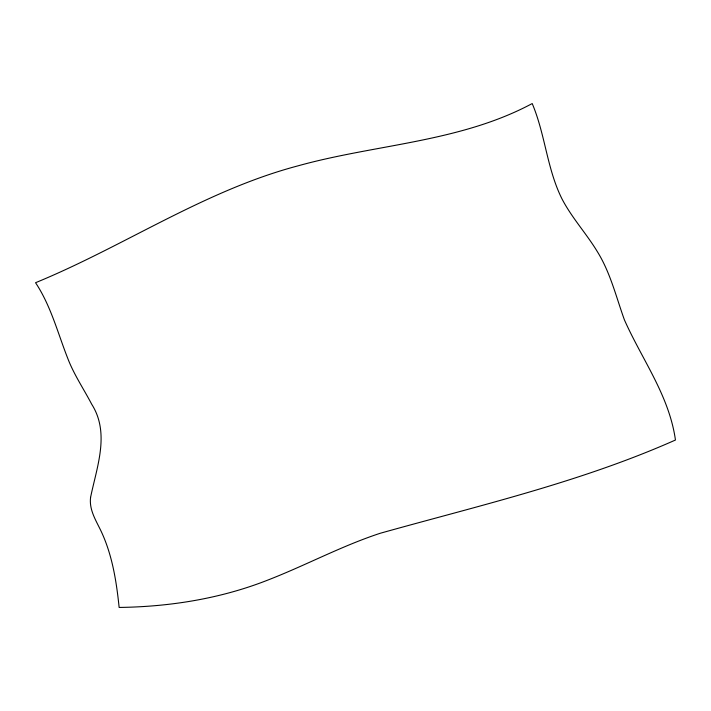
<?xml version="1.0" encoding="UTF-8"?>
<svg xmlns="http://www.w3.org/2000/svg" width="711" height="711" viewBox="0 0 711 711"><rect width="100%" height="100%" fill="white"/><g stroke="black" fill="none" stroke-linecap="round" stroke-linejoin="round"><path stroke-width="1.07" d="M90.59 497.371C88.848 510.72 97.131 522.096 102.242 533.685C112.614 556.9 116.542 582.336 119.137 607.443C170.053 606.767 221.165 598.591 268.634 579.758C306.192 565.112 341.858 545.861 380.225 533.268C479.596 505.441 580.7 482.094 675.45 440.02C669.158 395.44 642.131 359.81 624.409 319.87C616.135 296.931 610.42 272.757 597.453 251.818C586.459 233.59 571.786 217.788 561.957 198.84C546.955 168.809 545.248 134.343 532.21 103.557C459.759 142.369 375.515 144.209 297.651 165.939C204.368 190.672 124.07 246.388 35.55 282.711C50.828 305.721 57.671 332.73 67.669 358.157C73.846 374.43 83.676 388.873 91.701 404.221C110.152 433.275 96.785 466.958 90.59 497.371"/></g></svg>
